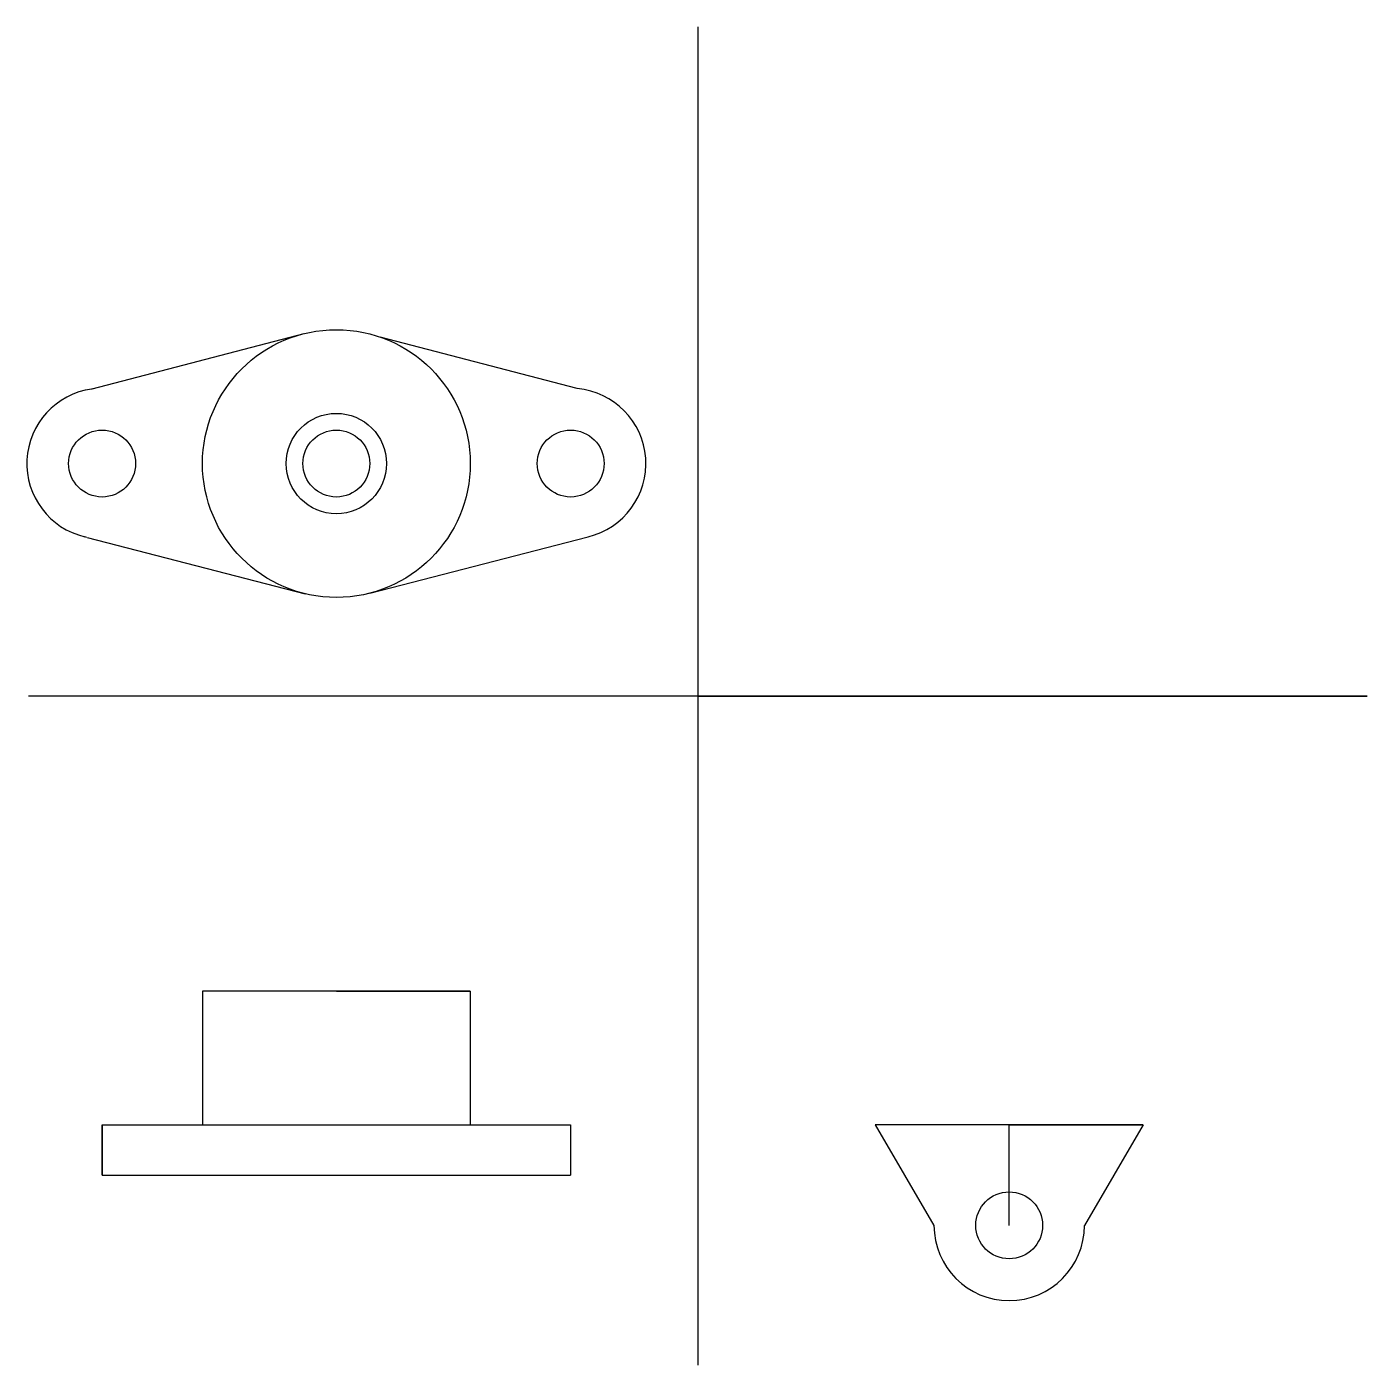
# Model space of a CAD drawing. Header units: inches. Extents: x 144.9 to 154.9, y 123.8 to 133.8.
import ezdxf

# ---------------------------------------------------------------- set-up
doc = ezdxf.new("R2010")
doc.units = ezdxf.units.IN
doc.header["$MEASUREMENT"] = 0

msp = doc.modelspace()

# ---------------------------------------------------------------- linework, layer by layer
for p, q in [((149.879, 133.797), (149.879, 123.797)), ((145.355, 131.092), (146.939, 131.505)), ((148.979, 131.094), (147.505, 131.479)), ((145.355, 131.092), (145.353, 131.091)), ((144.867, 130.534), (144.867, 130.534)), ((145.316, 129.982), (145.3, 129.986)), ((145.317, 129.982), (146.947, 129.561)), ((147.428, 129.566), (149.059, 129.987)), ((154.879, 128.797), (144.879, 128.797)), ((149.879, 128.797), (149.679, 128.797)), ((149.879, 128.797), (154.879, 128.797)), ((149.879, 128.797), (150.079, 128.797)), ((146.179, 126.592), (146.179, 125.592)), ((148.179, 126.592), (146.179, 126.592)), ((147.179, 126.592), (148.179, 126.592)), ((147.179, 126.592), (148.179, 126.592)), ((148.179, 126.592), (148.179, 125.592)), ((145.429, 125.217), (145.429, 125.592)), ((145.429, 125.592), (148.929, 125.592)), ((145.429, 125.592), (145.429, 125.217)), ((145.429, 125.592), (145.429, 125.217)), ((148.929, 125.592), (148.929, 125.217)), ((153.205, 125.592), (151.205, 125.592)), ((151.205, 125.592), (151.642, 124.842)), ((153.205, 125.592), (152.205, 125.592)), ((152.205, 124.842), (152.205, 125.592)), ((152.205, 125.592), (153.205, 125.592)), ((152.205, 125.592), (153.205, 125.592)), ((153.205, 125.592), (152.767, 124.842)), ((145.429, 125.217), (148.929, 125.217))]:
    msp.add_line(p, q)
for centre, radius in [((147.179, 130.534), 1), ((147.179, 130.534), 0.375), ((145.429, 130.534), 0.25), ((147.179, 130.534), 0.25), ((148.929, 130.534), 0.25), ((152.205, 124.842), 0.25)]:
    msp.add_circle(centre, radius)
for centre, start, end in [((145.429, 130.534), 97.7789, 256.7411), ((148.929, 130.534), 283.3685, 84.9106), ((152.205, 124.842), 180, 0)]:
    msp.add_arc(centre, 0.562, start, end)

doc.saveas('drawing.dxf')
